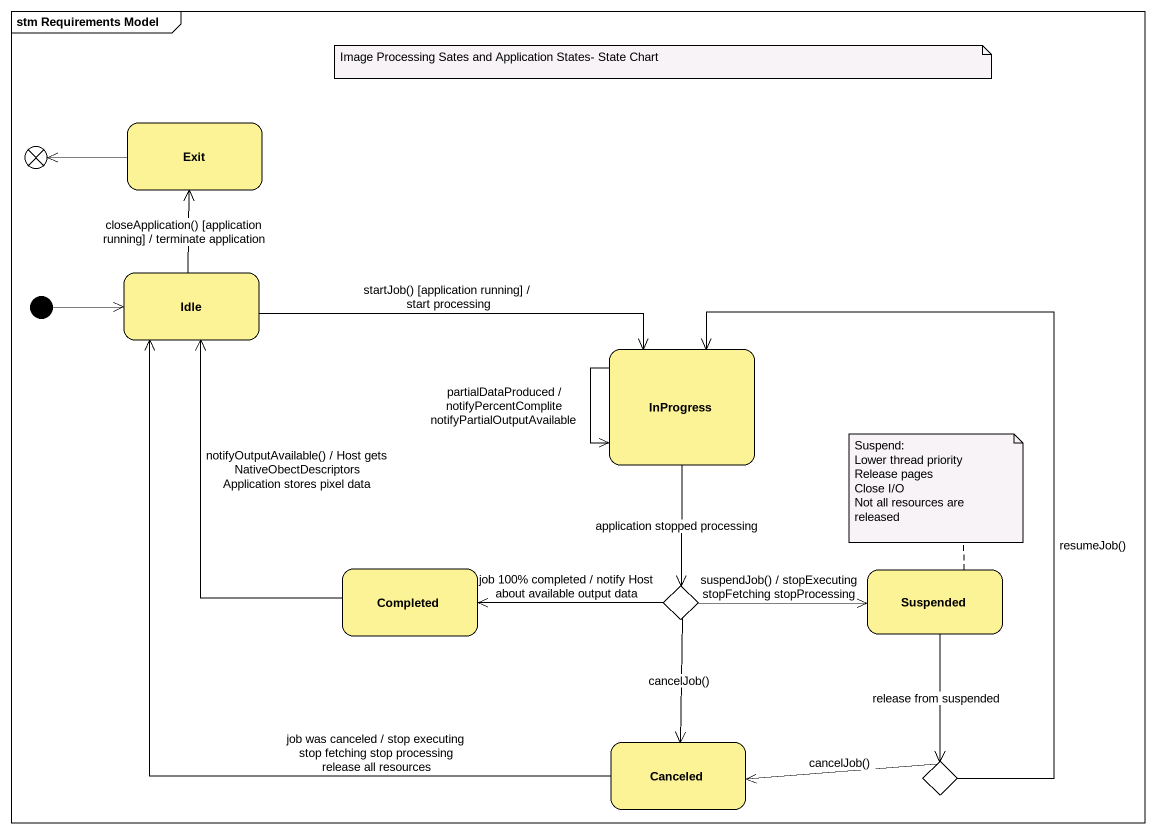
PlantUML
@startuml
mainframe stm Requirements Model
hide empty description
state Exit #FCF296
state exit1 <<choice>>
state Idle #FCF296
state InProgress #FCF296
state Completed #FCF296
state choice1 <<choice>>
state Suspended #FCF296
state Canceled #FCF296
state choice2 <<choice>>
[*] -right-> Idle
Exit -left-> exit1
Idle -up-> Exit : closeApplication() [application running] / terminate application
Idle -right-> InProgress : startJob() [application running] / start processing
InProgress --> InProgress : partialDataProduced / notifyPercentComplite notifyPartialOutputAvailable
InProgress --> choice1 : application stopped processing
Completed -up-> Idle : notifyOutputAvailable() / Host gets NativeObectDescriptors Application stores pixel data
choice1 -left-> Completed : job 100% completed / notify Host about available output data
choice1 -right-> Suspended : suspendJob() / stopExecuting stopFetching stopProcessing
choice1 --> Canceled : cancelJob()
Suspended --> choice2 : release from suspended
Canceled -up-> Idle : job was canceled / stop executing stop fetching stop processing release all resources
choice2 -up-> InProgress : resumeJob()
choice2 -left-> Canceled : cancelJob()
note as N1
  Image Processing Sates and Application States- State Chart
end note
note top of Suspended
  Suspend:
  Lower thread priority
  Release pages
  Close I/O
  Not all resources are released
end note
@enduml
